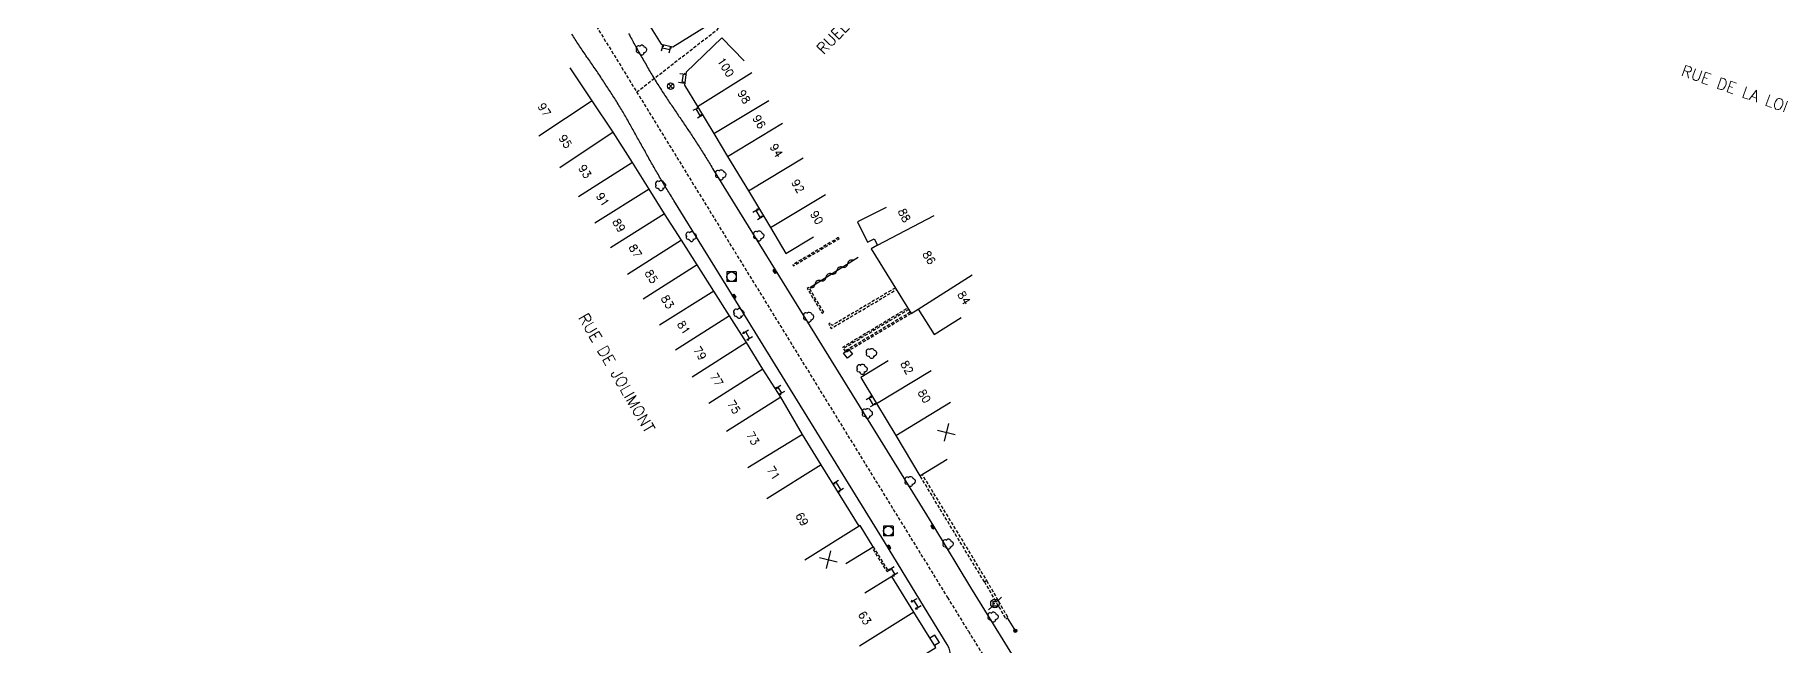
# Model space of a CAD drawing. Header units: millimetres. Extents: x 139999 to 141000, y 129000 to 130000.
# Drawn here: x 140159.2 to 140429.5, y 129376.9 to 129472.4 of the extents above; entities that cross this region are included whole.
import ezdxf
from ezdxf.enums import TextEntityAlignment as Align

# ---------------------------------------------------------------- set-up
doc = ezdxf.new("R2010")
doc.units = ezdxf.units.MM
doc.linetypes.add('DASHED', pattern=[0.75, 0.5, -0.25])
doc.layers.get('0').update_dxf_attribs({"linetype": 'CONTINUOUS'})
for name, color, linetype in [('W0001', 6, 'DASHED'), ('W0008', 7, 'CONTINUOUS'), ('W0100', 7, 'CONTINUOUS'), ('W0105', 7, 'CONTINUOUS'), ('W0112', 1, 'DASHED'), ('W0300', 7, 'CONTINUOUS'), ('W0310', 3, 'CONTINUOUS'), ('W0322', 7, 'CONTINUOUS'), ('W0400', 7, 'CONTINUOUS'), ('W0420', 7, 'CONTINUOUS'), ('W0469', 7, 'CONTINUOUS'), ('W0471', 7, 'CONTINUOUS'), ('W0989', 7, 'CONTINUOUS'), ('W0991', 7, 'CONTINUOUS'), ('W1102', 7, 'CONTINUOUS')]:
    doc.layers.add(name, color=color, linetype=linetype)
doc.styles.get("Standard").update_dxf_attribs({"font": 'romans.shx', "width": 0.85})

# ---------------------------------------------------------------- blocks, each defined once
blk = doc.blocks.new('t322o')
at = {"color": 0, "linetype": 'Continuous'}
for radius in [0.25, 0.15]:
    blk.add_circle((0, 0), radius, dxfattribs=at)
blk = doc.blocks.new('T471')
for p, q in [((-0.333334, 0.333334), (-0.333334, -0.333334)), ((-0.333334, 0.333334), (0.333334, 0.333334)), ((-0.333334, 0), (0, 0)), ((0.500001, 0.500001), (1.000002, 1.000002)), ((-0.500001, -0.500001), (-1.000002, -1.000002)), ((-0.333334, -0.333334), (0.333334, -0.333334))]:
    blk.add_line(p, q)
blk.add_ellipse((0, 0), major_axis=(0.471405, 0.471405), ratio=1, start_param=5.4977871438, end_param=11.780972451)
blk = doc.blocks.new('T300')
for p, q in [((-0.8, 0.51), (-0.86, 0.34)), ((-0.86, 0.34), (-0.86, 0.17)), ((-0.86, 0.17), (-0.74, 0.06)), ((-0.69, 0.63), (-0.8, 0.51)), ((-0.8, -0.06), (-0.74, 0.06)), ((-0.74, 0.06), (-0.69, 0.11)), ((-0.57, 0.69), (-0.69, 0.63)), ((-0.46, 0.69), (-0.57, 0.69)), ((-0.29, 0.63), (-0.46, 0.69)), ((-0.29, 0.63), (-0.17, 0.74)), ((-0.23, 0.57), (-0.29, 0.63)), ((-0.17, 0.74), (-0.06, 0.8)), ((-0.06, 0.8), (0.06, 0.8)), ((0.06, 0.8), (0.23, 0.74)), ((0.23, 0.74), (0.34, 0.63)), ((0.34, 0.63), (0.4, 0.51)), ((0.46, 0.46), (0.34, 0.46)), ((0.4, 0.51), (0.4, 0.46)), ((0.57, 0.4), (0.46, 0.46)), ((0.57, 0.4), (0.69, 0.29)), ((0.69, 0.29), (0.74, 0.17)), ((0.74, 0.06), (0.69, -0.17)), ((0.74, 0.17), (0.74, 0.06)), ((-0.8, -0.17), (-0.8, -0.06)), ((-0.8, -0.23), (-0.8, -0.17)), ((-0.74, -0.34), (-0.8, -0.23)), ((-0.69, -0.4), (-0.74, -0.34)), ((-0.51, -0.46), (-0.69, -0.4)), ((-0.4, -0.46), (-0.51, -0.46)), ((-0.4, -0.46), (-0.34, -0.46)), ((-0.34, -0.46), (-0.34, -0.4)), ((-0.34, -0.51), (-0.34, -0.46)), ((-0.29, -0.63), (-0.34, -0.51)), ((-0.17, -0.74), (-0.29, -0.63)), ((-0.06, -0.8), (-0.17, -0.74)), ((0.06, -0.8), (-0.06, -0.8)), ((0.17, -0.74), (0.06, -0.8)), ((0.23, -0.69), (0.17, -0.74)), ((0.29, -0.46), (0.23, -0.46)), ((0.29, -0.63), (0.23, -0.69)), ((0.46, -0.4), (0.29, -0.46)), ((0.34, -0.51), (0.29, -0.63)), ((0.34, -0.51), (0.34, -0.46)), ((0.57, -0.34), (0.46, -0.4)), ((0.63, -0.29), (0.57, -0.34)), ((0.69, -0.17), (0.63, -0.29))]:
    blk.add_line(p, q)
blk = doc.blocks.new('t991o')
at = {"color": 0, "linetype": 'Continuous'}
for p, q in [((-1, 1), (1, -1)), ((-1, -1), (1, 1))]:
    blk.add_line(p, q, dxfattribs=at)
blk = doc.blocks.new('t105o')
for p, q in [((-0.5, 0), (0.5, 0)), ((0.5, 0), (0.2, 0.1)), ((0.5, 0), (0.2, -0.1))]:
    blk.add_line(p, q)
blk = doc.blocks.new('T400')
at = {"color": 0, "linetype": 'ByBlock', "lineweight": -2}
for p, q in [((-0.15, -0.25), (-0.15, 0.3)), ((-0.15, 0.3), (0.15, 0.3)), ((-0.15, 0.15), (0.15, 0.15)), ((-0.15, 0), (0.15, 0)), ((0.15, 0.3), (0.15, -0.25)), ((-0.15, -0.15), (0.15, -0.15)), ((-0.15, -0.25), (-0.15, -0.3)), ((-0.15, -0.3), (0.15, -0.3)), ((0.15, -0.3), (0.15, -0.25))]:
    blk.add_line(p, q, dxfattribs=at)
blk = doc.blocks.new('T420')
for p, q in [((0.75, 0.75), (-0.75, 0.75)), ((-0.75, 0.75), (-0.75, -0.75)), ((0.75, 0.75), (0.75, -0.75)), ((0.75, -0.75), (-0.75, -0.75))]:
    blk.add_line(p, q)
blk.add_ellipse((0, 0), major_axis=(-0.53, 0.53), ratio=1, start_param=3.926991, end_param=10.210176)
blk = doc.blocks.new('t112o')
at = {"color": 0, "linetype": 'Continuous'}
for p, q in [((-0.5, 0.5), (0.5, 0.5)), ((-0.5, -0.5), (-0.5, 0.5)), ((0.5, 0.5), (0.5, -0.5)), ((0.5, -0.5), (-0.5, -0.5))]:
    blk.add_line(p, q, dxfattribs=at)
blk = doc.blocks.new('t310o')
at = {"color": 0, "linetype": 'Continuous'}
for centre, start, end in [((-0.5, 0.38), 216.8699, 323.1304), ((0.5, -0.37), 36.8699, 143.1303)]:
    blk.add_arc(centre, 0.625, start, end, dxfattribs=at)
blk = doc.blocks.new('T469')
at = {"color": 0, "linetype": 'Continuous', "flags": 128}
for points in [[(-0.35, 0.35), (0.35, -0.35)], [(-0.35, -0.35), (0.35, 0.35)]]:
    blk.add_lwpolyline(points, dxfattribs=at)
at = {"color": 0, "linetype": 'Continuous'}
blk.add_circle((0, 0), 0.5, dxfattribs=at)

msp = doc.modelspace()

# ---------------------------------------------------------------- linework, layer by layer
at = {"layer": 'W0001', "flags": 128}
for points in [[(140159.15, 129575.57), (140167.95, 129573.95), (140177.74, 129570.9), (140183.99, 129567.54), (140191.34, 129562.67), (140197.87, 129558.25), (140200.94, 129548.93), (140206.01, 129540.47), (140237.58, 129488.85), (140268.68, 129438.23), (140301.73, 129384.55)], [(140308.3, 129525.07), (140305.27, 129514.83), (140301.77, 129513.62), (140290.49, 129501.04), (140279.16, 129488.48), (140268.1, 129476.47), (140265.66, 129473.04), (140253.22, 129463.39)]]:
    msp.add_lwpolyline(points, dxfattribs=at)
at = {"layer": 'W0001'}
msp.add_lwpolyline([(140301.73, 129384.55), (140305, 129379.26), (140311.52, 129368.73), (140321.14, 129353.15), (140338.93, 129324.27), (140356.98, 129295.34), (140359.91, 129290.9), (140367.91, 129277.77), (140374.27, 129267.47), (140391.03, 129240.32), (140402.48, 129221.74), (140405.58, 129216.77), (140408.45, 129212.14), (140423.09, 129188.41), (140434.45, 129169.99), (140442.7, 129157.06), (140446.77, 129150.55), (140451.83, 129142.47), (140455.66, 129136.36), (140459.01, 129131.05), (140466.1, 129119.62), (140473.78, 129107.4)], dxfattribs=at)
at = {"layer": 'W0008', "flags": 128}
for points in [[(140298.14, 129382.97), (140291.92, 129393.23), (140276.8, 129417.7), (140268.27, 129431.5), (140259.01, 129446.5), (140258.87, 129446.72), (140258.74, 129446.93), (140258.61, 129447.14), (140258.47, 129447.36), (140258.34, 129447.57), (140258.21, 129447.79), (140258.08, 129448), (140257.95, 129448.22), (140257.82, 129448.43), (140257.69, 129448.65), (140257.56, 129448.86), (140257.43, 129449.08), (140257.3, 129449.29), (140257.17, 129449.51), (140257.04, 129449.73), (140256.91, 129449.94), (140256.78, 129450.16), (140256.65, 129450.38), (140256.53, 129450.59), (140256.4, 129450.81), (140256.27, 129451.03), (140256.15, 129451.24), (140256.02, 129451.46), (140255.9, 129451.67), (140255.78, 129451.89), (140255.65, 129452.11), (140255.53, 129452.32), (140255.41, 129452.54), (140255.29, 129452.76), (140255.16, 129452.97), (140255.04, 129453.19), (140254.92, 129453.41), (140254.8, 129453.63), (140254.68, 129453.84), (140254.56, 129454.06), (140254.44, 129454.28), (140254.32, 129454.5), (140254.19, 129454.72), (140254.07, 129454.93), (140253.95, 129455.15), (140253.83, 129455.37), (140253.71, 129455.58), (140253.59, 129455.8), (140253.46, 129456.02), (140253.34, 129456.23), (140253.22, 129456.44), (140253.1, 129456.66), (140252.99, 129456.87), (140252.87, 129457.09), (140252.75, 129457.3), (140252.63, 129457.51), (140252.51, 129457.73), (140252.39, 129457.94), (140252.27, 129458.15), (140252.15, 129458.37), (140252.03, 129458.58), (140251.91, 129458.79), (140251.79, 129459.01), (140251.67, 129459.22), (140251.55, 129459.43), (140251.43, 129459.64), (140251.3, 129459.85), (140251.18, 129460.07), (140251.06, 129460.28), (140250.93, 129460.49), (140250.81, 129460.7), (140250.68, 129460.91), (140250.55, 129461.13), (140250.42, 129461.34), (140250.29, 129461.55), (140250.16, 129461.77), (140250.02, 129461.98), (140249.89, 129462.19), (140249.76, 129462.4), (140249.62, 129462.62), (140249.49, 129462.83), (140249.36, 129463.04), (140249.22, 129463.25), (140249.09, 129463.46), (140248.95, 129463.67), (140248.81, 129463.88), (140248.68, 129464.09), (140248.54, 129464.3), (140248.4, 129464.51), (140248.27, 129464.72), (140248.13, 129464.93), (140247.99, 129465.14), (140247.85, 129465.35), (140247.71, 129465.56), (140247.57, 129465.77), (140247.43, 129465.98), (140247.29, 129466.19), (140247.14, 129466.4), (140247, 129466.61), (140246.86, 129466.82), (140246.71, 129467.03), (140246.57, 129467.23), (140246.42, 129467.44), (140246.28, 129467.65), (140246.14, 129467.86), (140245.99, 129468.06), (140245.85, 129468.27), (140245.7, 129468.48), (140245.56, 129468.69), (140245.41, 129468.89), (140245.27, 129469.1), (140245.13, 129469.31), (140244.98, 129469.52), (140244.84, 129469.73), (140244.7, 129469.94), (140244.56, 129470.15), (140244.42, 129470.36), (140244.28, 129470.57), (140244.14, 129470.78), (140244, 129470.99), (140243.87, 129471.2), (140243.73, 129471.41), (140243.6, 129471.61), (140243.46, 129471.82), (140243.33, 129472.03), (140243.2, 129472.24), (140243.06, 129472.45)], [(140251.93, 129472.55), (140252.05, 129472.33), (140252.17, 129472.11), (140252.29, 129471.89), (140252.41, 129471.67), (140252.53, 129471.46), (140252.65, 129471.24), (140252.77, 129471.02), (140252.89, 129470.8), (140253.01, 129470.58), (140253.13, 129470.37), (140253.26, 129470.15), (140253.38, 129469.93), (140253.5, 129469.71), (140253.63, 129469.49), (140253.76, 129469.26), (140253.88, 129469.04), (140254.01, 129468.82), (140254.14, 129468.59), (140254.26, 129468.37), (140254.39, 129468.15), (140254.52, 129467.92), (140254.65, 129467.7), (140254.77, 129467.48), (140254.9, 129467.25), (140255.03, 129467.03), (140255.16, 129466.81), (140255.29, 129466.59), (140255.42, 129466.37), (140255.55, 129466.15), (140255.68, 129465.93), (140255.82, 129465.71), (140255.95, 129465.48), (140256.09, 129465.26), (140256.22, 129465.04), (140256.36, 129464.82), (140256.5, 129464.6), (140256.64, 129464.38), (140256.77, 129464.16), (140256.91, 129463.95), (140257.05, 129463.73), (140257.19, 129463.51), (140257.34, 129463.29), (140257.47, 129463.09), (140257.61, 129462.88), (140257.74, 129462.68), (140257.88, 129462.47), (140258.01, 129462.27), (140258.15, 129462.07), (140258.29, 129461.86), (140258.43, 129461.66), (140258.56, 129461.46), (140258.7, 129461.26), (140258.84, 129461.05), (140258.98, 129460.85), (140259.12, 129460.65), (140259.25, 129460.45), (140259.39, 129460.24), (140259.53, 129460.04), (140259.67, 129459.84), (140259.8, 129459.63), (140259.94, 129459.43), (140260.08, 129459.23), (140260.21, 129459.02), (140260.35, 129458.82), (140260.49, 129458.62), (140260.62, 129458.41), (140260.76, 129458.21), (140260.9, 129458.01), (140261.03, 129457.8), (140261.17, 129457.6), (140261.31, 129457.4), (140261.44, 129457.19), (140261.58, 129456.99), (140261.71, 129456.79), (140261.85, 129456.58), (140261.98, 129456.38), (140262.12, 129456.17), (140262.25, 129455.97), (140262.38, 129455.76), (140262.52, 129455.55), (140262.66, 129455.34), (140262.79, 129455.13), (140262.93, 129454.92), (140263.06, 129454.71), (140263.2, 129454.49), (140263.33, 129454.28), (140263.47, 129454.07), (140263.6, 129453.86), (140263.73, 129453.65), (140263.87, 129453.43), (140264, 129453.22), (140264.13, 129453.01), (140264.26, 129452.79), (140264.4, 129452.58), (140264.53, 129452.37), (140264.66, 129452.15), (140264.79, 129451.94), (140264.92, 129451.72), (140265.05, 129451.51), (140274.84, 129435.66), (140299.54, 129395.67), (140305.32, 129386.12)]]:
    msp.add_lwpolyline(points, dxfattribs=at)
at = {"layer": 'W0008'}
for points in [[(140305.32, 129386.12), (140319.66, 129362.95), (140320.01, 129362.36), (140337.25, 129334.4), (140337.95, 129333.26), (140358.17, 129300.35), (140364.91, 129290.03), (140366.3, 129289.4), (140367.64, 129289.37), (140368.33, 129289.58), (140368.64, 129289.76), (140369.68, 129290.65), (140392.88, 129312.23), (140393.44, 129312.76), (140440.61, 129356.69)], [(140186.74, 129248.08), (140199.06, 129265.57), (140199.32, 129265.94), (140215.15, 129288.17), (140221.56, 129297.22), (140223.42, 129299.62), (140224.11, 129300.36), (140224.47, 129300.78), (140241.7, 129318.38), (140251.96, 129328.72), (140257.52, 129334.35), (140260.39, 129337.25), (140287.54, 129364.58), (140289.92, 129366.63), (140291.72, 129367.87), (140300.79, 129373.66), (140301.39, 129374.08), (140301.73, 129374.51), (140302.05, 129375.18), (140302.15, 129375.99), (140301.99, 129376.64), (140301.7, 129377.22), (140298.14, 129382.97)]]:
    msp.add_lwpolyline(points, dxfattribs=at)
at = {"layer": 'W0100', "flags": 128}
for points in [[(140256.28, 129481.39), (140252.06, 129478.71), (140254.91, 129474.22), (140257.01, 129470.91), (140258.86, 129470.46), (140264.45, 129473.94), (140269.46, 129478.71), (140272.29, 129481.93), (140268.53, 129485.22)], [(140257.19, 129470.32), (140258.4, 129470.04)], [(140269.96, 129468.3), (140266.48, 129471.89), (140260.94, 129466.53), (140260.64, 129464.48), (140262.7, 129461.19), (140265.25, 129456.95), (140267.4, 129453.38), (140270.66, 129447.98), (140274.11, 129442.26), (140276.49, 129438.25), (140280.79, 129440.81)], [(140285.86, 129389.84), (140290.12, 129392.46), (140288.09, 129395.77), (140287.95, 129395.66), (140282, 129405.24), (140279.08, 129410), (140275.69, 129415.82), (140272.92, 129420.19), (140270.32, 129424.31), (140267.67, 129428.49), (140265.22, 129432.34), (140262.65, 129436.45), (140260.18, 129440.33), (140257.56, 129444.43), (140255.13, 129448.28), (140252.52, 129452.45), (140249.52, 129457.15), (140246.25, 129462.06), (140246.25, 129462.06), (140242.8, 129467.19), (140242.8, 129467.19)], [(140260.44, 129466.26), (140260.22, 129464.88)], [(140262.44, 129460.8), (140263.09, 129459.67)], [(140271.79, 129444.92), (140272.48, 129443.81)], [(140292.16, 129445.4), (140287.68, 129443.17), (140289.27, 129439.98), (140290.29, 129440.52), (140290.79, 129439.55), (140289.8, 129438.93), (140296.05, 129428.85), (140297.15, 129429.55), (140299.64, 129425.58), (140303.88, 129428.24)], [(140270.84, 129424.95), (140270.22, 129426.01)], [(140292.48, 129421.45), (140288.19, 129418.88), (140290.63, 129414.81), (140293.65, 129409.83), (140297.43, 129403.55), (140301.71, 129406.12)], [(140275.87, 129416.45), (140275.29, 129417.38)], [(140290.17, 129414.58), (140289.49, 129415.7)], [(140284.29, 129402.53), (140285.1, 129401.28)], [(140293.56, 129388.12), (140292.97, 129389.04)], [(140296.49, 129382.24), (140293.07, 129387.81), (140288.81, 129385.19)], [(140297.19, 129382.98), (140296.5, 129384.11)]]:
    msp.add_lwpolyline(points, dxfattribs=at)
at = {"layer": 'W0100'}
msp.add_lwpolyline([(140295.67, 129374.09), (140299.92, 129376.73), (140296.49, 129382.24)], dxfattribs=at)
at = {"layer": 'W0105'}
for p, q in [((140299.76, 129378.67), (140299, 129378.2)), ((140300.49, 129377.52), (140299.76, 129378.67)), ((140300.49, 129377.52), (140299.72, 129377.04))]:
    msp.add_line(p, q, dxfattribs=at)
at = {"layer": 'W0112'}
for p, q in [((140307.5, 129386.98), (140307.84, 129387.18)), ((140310.83, 129381.23), (140311.17, 129381.44))]:
    msp.add_line(p, q, dxfattribs=at)
at = {"layer": 'W0112', "flags": 128}
for points in [[(140284.73, 129440.71), (140277.57, 129436.47), (140277.67, 129436.3), (140284.82, 129440.54)], [(140282.41, 129429.08), (140280.1, 129432.91), (140279.84, 129432.75), (140282.14, 129428.93)]]:
    msp.add_lwpolyline(points, close=True, dxfattribs=at)
for points in [[(140293.57, 129432.84), (140283.69, 129426.98), (140283.46, 129427.37), (140283.18, 129427.2), (140283.58, 129426.54), (140293.74, 129432.57)], [(140296.05, 129428.85), (140285.87, 129422.78), (140285.37, 129423.62), (140295.51, 129429.72)], [(140295.92, 129429.06), (140285.95, 129423.12), (140285.71, 129423.54), (140295.64, 129429.5)], [(140307.5, 129386.98), (140297.43, 129403.55), (140297.77, 129403.75), (140307.84, 129387.18)], [(140290.12, 129392.46), (140292.49, 129388.66), (140292.33, 129388.56), (140289.96, 129392.36)]]:
    msp.add_lwpolyline(points, dxfattribs=at)
at = {"layer": 'W0112'}
for points in [[(140307.5, 129386.98), (140310.5, 129381.77), (140310.5, 129381.77), (140310.83, 129381.23)], [(140307.85, 129387.18), (140310.85, 129381.97), (140311.17, 129381.44)]]:
    msp.add_lwpolyline(points, dxfattribs=at)
at = {"layer": 'W0310', "flags": 128}
msp.add_lwpolyline([(140280.22, 129432.93), (140287.81, 129437.66)], dxfattribs=at)
at = {"layer": 'W0322'}
msp.add_line((140311.08, 129381.37), (140312.38, 129379.27), dxfattribs=at)
at = {"layer": 'W1102'}
msp.add_line((140296.49, 129382.24), (140288, 129376.95), dxfattribs=at)
at = {"layer": 'W1102', "flags": 128}
for points in [[(140262.7, 129461.19), (140271.18, 129466.48)], [(140246.25, 129462.06), (140237.92, 129456.52)], [(140265.25, 129456.95), (140273.82, 129462.1)], [(140249.52, 129457.15), (140241.19, 129451.61)], [(140267.4, 129453.38), (140275.96, 129458.54)], [(140252.52, 129452.45), (140244.09, 129447.07)], [(140270.66, 129447.98), (140279.22, 129453.15)], [(140255.13, 129448.28), (140246.65, 129442.97)], [(140274.11, 129442.26), (140282.67, 129447.43)], [(140257.56, 129444.43), (140249.1, 129439.1)], [(140290.79, 129439.55), (140299.66, 129444.18)], [(140260.18, 129440.33), (140251.74, 129434.96)], [(140262.65, 129436.45), (140254.21, 129431.08)], [(140297.15, 129429.55), (140305.61, 129434.87)], [(140265.22, 129432.34), (140256.75, 129427.03)], [(140267.67, 129428.49), (140259.23, 129423.13)], [(140270.32, 129424.31), (140261.88, 129418.95)], [(140272.92, 129420.19), (140264.48, 129414.83)], [(140290.63, 129414.81), (140299.18, 129419.99)], [(140275.69, 129415.82), (140267.24, 129410.47)], [(140293.65, 129409.83), (140302.2, 129415.01)], [(140279.08, 129410), (140270.55, 129404.78)], [(140282, 129405.24), (140273.5, 129399.96)], [(140287.95, 129395.66), (140279.45, 129390.38)]]:
    msp.add_lwpolyline(points, dxfattribs=at)

# ---------------------------------------------------------------- block references
at = {"layer": 'W0105'}
for p, rotation in [((140257.19, 129470.32), 75.43643598482025), ((140258.4, 129470.04), 77.04503877059366), ((140260.22, 129464.88), 352.3723318414798), ((140260.44, 129466.26), 351.5848588686836), ((140262.44, 129460.8), 27.54133678679867), ((140263.09, 129459.67), 32.31654726239662), ((140271.79, 129444.92), 30.29553429205762), ((140272.48, 129443.81), 31.94424141153145), ((140270.22, 129426.01), 211.3713442134913), ((140270.84, 129424.95), 210.9025872934357), ((140275.29, 129417.38), 212.2463440637952), ((140275.87, 129416.45), 210.4665598257081), ((140289.49, 129415.7), 28.76257117456752), ((140290.17, 129414.58), 28.96445664400496), ((140284.29, 129402.53), 211.6637150346547), ((140285.1, 129401.28), 212.54301677642), ((140292.97, 129389.04), 212.110808011038), ((140293.56, 129388.12), 211.11396842119), ((140296.5, 129384.11), 208.5030912344489), ((140297.19, 129382.98), 210.6871254159137)]:
    msp.add_blockref('t105o', p, dxfattribs=dict(at, rotation=rotation))
at = {"layer": 'W0112', "rotation": 218.891155665982}
msp.add_blockref('t112o', (140286.18, 129422.6), dxfattribs=at)
at = {"layer": 'W0300'}
for p in [(140253.98, 129469.97), (140266.37, 129450.49), (140256.97, 129448.81), (140261.75, 129440.87), (140272.3, 129440.97), (140269.2, 129428.87), (140280.09, 129428.28), (140289.9, 129422.62), (140288.44, 129420.14), (140289.26, 129413.24), (140295.93, 129402.64), (140301.87, 129392.87), (140308.89, 129381.48)]:
    msp.add_blockref('T300', p, dxfattribs=at)
at = {"layer": 'W0310', "rotation": 31.94260229085374}
for p in [(140286.16, 129436.63), (140282.76, 129434.51), (140284.46, 129435.57), (140281.07, 129433.46)]:
    msp.add_blockref('t310o', p, dxfattribs=at)
at = {"layer": 'W0322', "rotation": 301.7866270621744}
msp.add_blockref('t322o', (140312.33, 129379.35), dxfattribs=at)
at = {"layer": 'W0400'}
for p, rotation in [((140274.79, 129435.46), 211.7013216346441), ((140268.41, 129431.56), 31.73861712403245), ((140299.44, 129395.52), 211.2138258857831), ((140292.6, 129392.43), 31.246935944307)]:
    msp.add_blockref('T400', p, dxfattribs=dict(at, rotation=rotation))
at = {"layer": 'W0420'}
for p in [(140268, 129434.59), (140292.51, 129394.92)]:
    msp.add_blockref('T420', p, dxfattribs=at)
at = {"layer": 'W0469'}
msp.add_blockref('T469', (140258.5, 129464.34), dxfattribs=at)
at = {"layer": 'W0471'}
msp.add_blockref('T471', (140309.15, 129383.59), dxfattribs=at)
at = {"layer": 'W0991'}
for p, rotation in [((140301.54, 129410.3), 301.05188376335), ((140283.14, 129390.46), 301.4965890014731)]:
    msp.add_blockref('t991o', p, dxfattribs=dict(at, rotation=rotation))

# ---------------------------------------------------------------- texts
at = {"layer": 'W0989'}
for s, rotation, p in [('RUELLE AMBROISE', 45.5193, (140289.19, 129477.38)), ('RUE DE LA LOI', 340.5647, (140424.71, 129463.97)), ('RUE DE JOLIMONT', 300.1875, (140250.06, 129419.56))]:
    msp.add_text(s, height=1.75, rotation=rotation, dxfattribs=at).set_placement(p, align=Align.MIDDLE)
at = {"layer": 'W0991'}
for s, rotation, p in [('100', 302.6813, (140267.09, 129467.3)), ('98', 301.0486, (140269.97, 129462.68)), ('97', 303.7116, (140238.77, 129460.65)), ('96', 301.1048, (140272.32, 129458.78)), ('95', 303.6453, (140242.06, 129455.72)), ('94', 301.093, (140275.02, 129454.3)), ('93', 302.597, (140245.12, 129451.03)), ('92', 301.1223, (140278.38, 129448.74)), ('91', 302.0464, (140247.89, 129446.65)), ('89', 302.2538, (140250.43, 129442.62)), ('90', 300.7438, (140281.32, 129443.83)), ('88', 296.5348, (140295, 129444.18)), ('87', 302.5336, (140252.97, 129438.62)), ('86', 301.7907, (140298.87, 129437.58)), ('85', 302.4576, (140255.5, 129434.63)), ('84', 302.1626, (140304.32, 129431.29)), ('83', 302.1134, (140258.01, 129430.67)), ('81', 302.4329, (140260.54, 129426.66)), ('79', 302.3757, (140263.08, 129422.65)), ('82', 300.9064, (140295.42, 129420.44)), ('77', 302.2713, (140265.7, 129418.51)), ('80', 301.2272, (140298.13, 129415.95)), ('75', 302.3663, (140268.39, 129414.26)), ('73', 300.2447, (140271.34, 129409.39)), ('71', 301.4695, (140274.57, 129403.96)), ('69', 301.8276, (140279.03, 129396.76)), ('63', 301.7196, (140288.81, 129381.34))]:
    msp.add_text(s, height=1.25, rotation=rotation, dxfattribs=at).set_placement(p, align=Align.MIDDLE)

doc.saveas('drawing.dxf')
